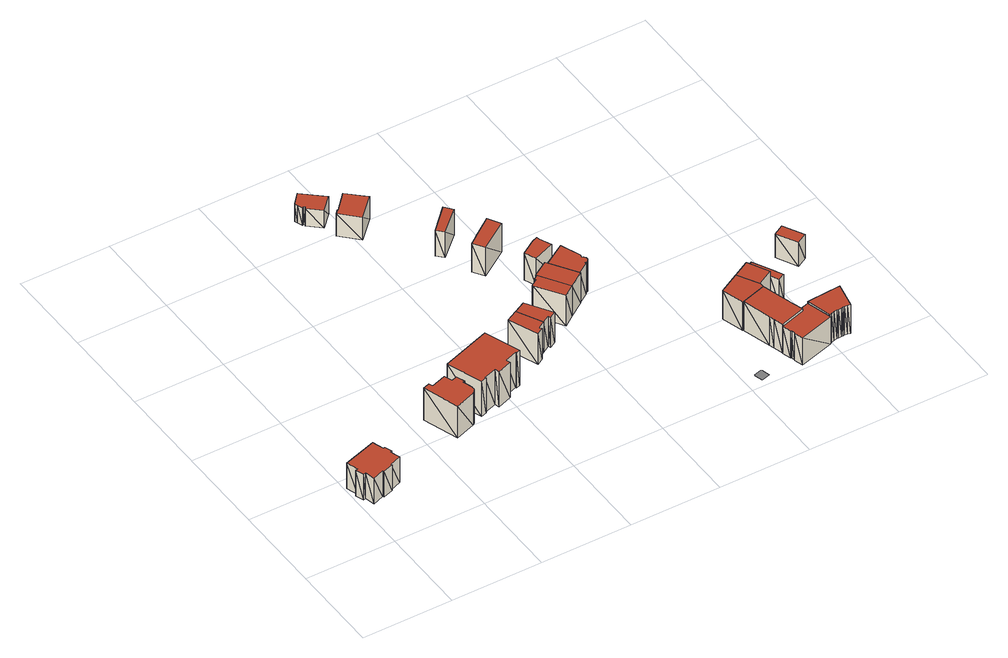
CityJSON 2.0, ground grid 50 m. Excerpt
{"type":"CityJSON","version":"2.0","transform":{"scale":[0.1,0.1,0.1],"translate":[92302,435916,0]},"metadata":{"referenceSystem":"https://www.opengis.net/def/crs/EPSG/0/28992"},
"CityObjects":{
"building1":{"type":"Building","attributes":{"+height_valid":1,"+groundHeight":1,"measuredHeight":17,"+function":"Office","+org_car_parking_spaces":23,"+total_area":1106,"+min_car_parking_spaces":8},"geometry":[{"type":"MultiSurface","lod":"1.2","boundaries":[[[0,1,2,3,4,5,6,7,8,9,10,11,12,13,14,15]],[[16,17,18,19,20,21,22,23,24,25,26,27,28,29,30,31]],[[0,17,16]],[[0,1,17]],[[1,18,17]],[[1,2,18]],[[2,19,18]],[[2,3,19]],[[3,20,19]],[[3,4,20]],[[4,21,20]],[[4,5,21]],[[5,22,21]],[[5,6,22]],[[6,23,22]],[[6,7,23]],[[7,24,23]],[[7,8,24]],[[8,25,24]],[[8,9,25]],[[9,26,25]],[[9,10,26]],[[10,27,26]],[[10,11,27]],[[11,28,27]],[[11,12,28]],[[12,29,28]],[[12,13,29]],[[13,30,29]],[[13,14,30]],[[14,31,30]],[[14,15,31]],[[15,16,31]],[[15,0,16]]],"semantics":{"surfaces":[{"type":"GroundSurface"},{"type":"RoofSurface"},{"type":"WallSurface"}],"values":[0,1,2,2,2,2,2,2,2,2,2,2,2,2,2,2,2,2,2,2,2,2,2,2,2,2,2,2,2,2,2,2,2,2]}}]},
"building2":{"type":"Building","attributes":{"+height_valid":1,"+groundHeight":1,"measuredHeight":21,"+function":"Office","+org_car_parking_spaces":36,"+total_area":1908,"+min_car_parking_spaces":15},"geometry":[{"type":"MultiSurface","lod":"1.2","boundaries":[[[32,33,34,35,36,37,38,39,40,41,42,43,44,45,46,47,48,49,50,51,52]],[[53,54,55,56,57,58,59,60,61,62,63,64,65,66,67,68,69,70,71,72,73]],[[32,54,53]],[[32,33,54]],[[33,55,54]],[[33,34,55]],[[34,56,55]],[[34,35,56]],[[35,57,56]],[[35,36,57]],[[36,58,57]],[[36,37,58]],[[37,59,58]],[[37,38,59]],[[38,60,59]],[[38,39,60]],[[39,61,60]],[[39,40,61]],[[40,62,61]],[[40,41,62]],[[41,63,62]],[[41,42,63]],[[42,64,63]],[[42,43,64]],[[43,65,64]],[[43,44,65]],[[44,66,65]],[[44,45,66]],[[45,67,66]],[[45,46,67]],[[46,68,67]],[[46,47,68]],[[47,69,68]],[[47,48,69]],[[48,70,69]],[[48,49,70]],[[49,71,70]],[[49,50,71]],[[50,72,71]],[[50,51,72]],[[51,73,72]],[[51,52,73]],[[52,53,73]],[[52,32,53]]],"semantics":{"surfaces":[{"type":"GroundSurface"},{"type":"RoofSurface"},{"type":"WallSurface"}],"values":[0,1,2,2,2,2,2,2,2,2,2,2,2,2,2,2,2,2,2,2,2,2,2,2,2,2,2,2,2,2,2,2,2,2,2,2,2,2,2,2,2,2,2,2]}}]},
"building3":{"type":"Building","attributes":{"+height_valid":1,"+groundHeight":1,"measuredHeight":23,"+function":"Office","+org_car_parking_spaces":6,"+total_area":3015,"+min_car_parking_spaces":23},"geometry":[{"type":"MultiSurface","lod":"1.2","boundaries":[[[74,75,76,77,78,79,80,81,82,83,84,85,86]],[[87,88,89,90,91,92,93,94,95,96,97,98,99]],[[74,88,87]],[[74,75,88]],[[75,89,88]],[[75,76,89]],[[76,90,89]],[[76,77,90]],[[77,91,90]],[[77,78,91]],[[78,92,91]],[[78,79,92]],[[79,93,92]],[[79,80,93]],[[80,94,93]],[[80,81,94]],[[81,95,94]],[[81,82,95]],[[82,96,95]],[[82,83,96]],[[83,97,96]],[[83,84,97]],[[84,98,97]],[[84,85,98]],[[85,99,98]],[[85,86,99]],[[86,87,99]],[[86,74,87]]],"semantics":{"surfaces":[{"type":"GroundSurface"},{"type":"RoofSurface"},{"type":"WallSurface"}],"values":[0,1,2,2,2,2,2,2,2,2,2,2,2,2,2,2,2,2,2,2,2,2,2,2,2,2,2,2]}}]},
"building4":{"type":"Building","attributes":{"+height_valid":1,"+groundHeight":3,"measuredHeight":22,"+function":"Office","+org_car_parking_spaces":48,"+total_area":657,"+min_car_parking_spaces":5},"geometry":[{"type":"MultiSurface","lod":"1.2","boundaries":[[[100,101,102,103,104,105]],[[106,107,108,109,110,111]],[[100,107,106]],[[100,101,107]],[[101,108,107]],[[101,102,108]],[[102,109,108]],[[102,103,109]],[[103,110,109]],[[103,104,110]],[[104,111,110]],[[104,105,111]],[[105,106,111]],[[105,100,106]]],"semantics":{"surfaces":[{"type":"GroundSurface"},{"type":"RoofSurface"},{"type":"WallSurface"}],"values":[0,1,2,2,2,2,2,2,2,2,2,2,2,2]}}]},
"building5":{"type":"Building","attributes":{"+height_valid":1,"+groundHeight":3,"measuredHeight":14,"+function":"Office","+org_car_parking_spaces":13,"+total_area":382,"+min_car_parking_spaces":0},"geometry":[{"type":"MultiSurface","lod":"1.2","boundaries":[[[112,113,114,115,116,117,118,119,120]],[[121,122,123,124,125,126,127,128,129]],[[112,122,121]],[[112,113,122]],[[113,123,122]],[[113,114,123]],[[114,124,123]],[[114,115,124]],[[115,125,124]],[[115,116,125]],[[116,126,125]],[[116,117,126]],[[117,127,126]],[[117,118,127]],[[118,128,127]],[[118,119,128]],[[119,129,128]],[[119,120,129]],[[120,121,129]],[[120,112,121]]],"semantics":{"surfaces":[{"type":"GroundSurface"},{"type":"RoofSurface"},{"type":"WallSurface"}],"values":[0,1,2,2,2,2,2,2,2,2,2,2,2,2,2,2,2,2,2,2]}}]},
"building6":{"type":"Building","attributes":{"+height_valid":1,"+groundHeight":3,"measuredHeight":22,"+function":"Office","+org_car_parking_spaces":35,"+total_area":440,"+min_car_parking_spaces":0},"geometry":[{"type":"MultiSurface","lod":"1.2","boundaries":[[[130,131,132,133,134,101,100]],[[135,136,137,138,139,107,106]],[[130,136,135]],[[130,131,136]],[[131,137,136]],[[131,132,137]],[[132,138,137]],[[132,133,138]],[[133,139,138]],[[133,134,139]],[[134,107,139]],[[134,101,107]],[[101,106,107]],[[101,100,106]],[[100,135,106]],[[100,130,135]]],"semantics":{"surfaces":[{"type":"GroundSurface"},{"type":"RoofSurface"},{"type":"WallSurface"}],"values":[0,1,2,2,2,2,2,2,2,2,2,2,2,2,2,2]}}]},
"building7":{"type":"Building","attributes":{"+height_valid":1,"+groundHeight":3,"measuredHeight":17,"+function":"Office","+org_car_parking_spaces":3,"+total_area":180,"+min_car_parking_spaces":0},"geometry":[{"type":"MultiSurface","lod":"1.2","boundaries":[[[140,141,142,143,144,145,146,147]],[[148,149,150,151,152,153,154,155]],[[140,149,148]],[[140,141,149]],[[141,150,149]],[[141,142,150]],[[142,151,150]],[[142,143,151]],[[143,152,151]],[[143,144,152]],[[144,153,152]],[[144,145,153]],[[145,154,153]],[[145,146,154]],[[146,155,154]],[[146,147,155]],[[147,148,155]],[[147,140,148]]],"semantics":{"surfaces":[{"type":"GroundSurface"},{"type":"RoofSurface"},{"type":"WallSurface"}],"values":[0,1,2,2,2,2,2,2,2,2,2,2,2,2,2,2,2,2]}}]},
"building8":{"type":"Building","attributes":{"+height_valid":1,"+groundHeight":2,"measuredHeight":21,"+function":"Office","+org_car_parking_spaces":31,"+total_area":751,"+min_car_parking_spaces":6},"geometry":[{"type":"MultiSurface","lod":"1.2","boundaries":[[[156,157,158,159,160,161,162]],[[163,164,165,166,167,168,169]],[[156,164,163]],[[156,157,164]],[[157,165,164]],[[157,158,165]],[[158,166,165]],[[158,159,166]],[[159,167,166]],[[159,160,167]],[[160,168,167]],[[160,161,168]],[[161,169,168]],[[161,162,169]],[[162,163,169]],[[162,156,163]]],"semantics":{"surfaces":[{"type":"GroundSurface"},{"type":"RoofSurface"},{"type":"WallSurface"}],"values":[0,1,2,2,2,2,2,2,2,2,2,2,2,2,2,2]}}]},
"building9":{"type":"Building","attributes":{"+height_valid":1,"+groundHeight":2,"measuredHeight":18,"+function":"Office","+org_car_parking_spaces":39,"+total_area":4023,"+min_car_parking_spaces":31},"geometry":[{"type":"MultiSurface","lod":"1.2","boundaries":[[[170,171,172,173]],[[174,175,176,177]],[[170,175,174]],[[170,171,175]],[[171,176,175]],[[171,172,176]],[[172,177,176]],[[172,173,177]],[[173,174,177]],[[173,170,174]]],"semantics":{"surfaces":[{"type":"GroundSurface"},{"type":"RoofSurface"},{"type":"WallSurface"}],"values":[0,1,2,2,2,2,2,2,2,2]}}]},
"building10":{"type":"Building","attributes":{"+height_valid":1,"+groundHeight":2,"measuredHeight":21,"+function":"Office","+org_car_parking_spaces":49,"+total_area":517,"+min_car_parking_spaces":0},"geometry":[{"type":"MultiSurface","lod":"1.2","boundaries":[[[178,179,180,157,156,181,182]],[[183,184,185,164,163,186,187]],[[178,184,183]],[[178,179,184]],[[179,185,184]],[[179,180,185]],[[180,164,185]],[[180,157,164]],[[157,163,164]],[[157,156,163]],[[156,186,163]],[[156,181,186]],[[181,187,186]],[[181,182,187]],[[182,183,187]],[[182,178,183]]],"semantics":{"surfaces":[{"type":"GroundSurface"},{"type":"RoofSurface"},{"type":"WallSurface"}],"values":[0,1,2,2,2,2,2,2,2,2,2,2,2,2,2,2]}}]},
"building11":{"type":"Building","attributes":{"+height_valid":1,"+groundHeight":0,"measuredHeight":18,"+function":"Office","+org_car_parking_spaces":49,"+total_area":751,"+min_car_parking_spaces":6},"geometry":[{"type":"MultiSurface","lod":"1.2","boundaries":[[[188,189,190,191,192,193]],[[194,195,196,197,198,199]],[[188,195,194]],[[188,189,195]],[[189,196,195]],[[189,190,196]],[[190,197,196]],[[190,191,197]],[[191,198,197]],[[191,192,198]],[[192,199,198]],[[192,193,199]],[[193,194,199]],[[193,188,194]]],"semantics":{"surfaces":[{"type":"GroundSurface"},{"type":"RoofSurface"},{"type":"WallSurface"}],"values":[0,1,2,2,2,2,2,2,2,2,2,2,2,2]}}]},
"building12":{"type":"Building","attributes":{"+height_valid":1,"+groundHeight":2,"measuredHeight":19,"+function":"Office","+org_car_parking_spaces":4,"+total_area":389,"+min_car_parking_spaces":0},"geometry":[{"type":"MultiSurface","lod":"1.2","boundaries":[[[200,201,202,203,204,205]],[[206,207,208,209,210,211]],[[200,207,206]],[[200,201,207]],[[201,208,207]],[[201,202,208]],[[202,209,208]],[[202,203,209]],[[203,210,209]],[[203,204,210]],[[204,211,210]],[[204,205,211]],[[205,206,211]],[[205,200,206]]],"semantics":{"surfaces":[{"type":"GroundSurface"},{"type":"RoofSurface"},{"type":"WallSurface"}],"values":[0,1,2,2,2,2,2,2,2,2,2,2,2,2]}}]},
"building13":{"type":"Building","attributes":{"+height_valid":1,"+groundHeight":2,"measuredHeight":21,"+function":"Office","+org_car_parking_spaces":0,"+total_area":1053,"+min_car_parking_spaces":8},"geometry":[{"type":"MultiSurface","lod":"1.2","boundaries":[[[212,213,214,215,216,217,218,219,220,221,222,223,224,225,226,227,228,229,230,231,232,233,179,178,234,235]],[[236,237,238,239,240,241,242,243,244,245,246,247,248,249,250,251,252,253,254,255,256,257,184,183,258,259]],[[212,237,236]],[[212,213,237]],[[213,238,237]],[[213,214,238]],[[214,239,238]],[[214,215,239]],[[215,240,239]],[[215,216,240]],[[216,241,240]],[[216,217,241]],[[217,242,241]],[[217,218,242]],[[218,243,242]],[[218,219,243]],[[219,244,243]],[[219,220,244]],[[220,245,244]],[[220,221,245]],[[221,246,245]],[[221,222,246]],[[222,247,246]],[[222,223,247]],[[223,248,247]],[[223,224,248]],[[224,249,248]],[[224,225,249]],[[225,250,249]],[[225,226,250]],[[226,251,250]],[[226,227,251]],[[227,252,251]],[[227,228,252]],[[228,253,252]],[[228,229,253]],[[229,254,253]],[[229,230,254]],[[230,255,254]],[[230,231,255]],[[231,256,255]],[[231,232,256]],[[232,257,256]],[[232,233,257]],[[233,184,257]],[[233,179,184]],[[179,183,184]],[[179,178,183]],[[178,258,183]],[[178,234,258]],[[234,259,258]],[[234,235,259]],[[235,236,259]],[[235,212,236]]],"semantics":{"surfaces":[{"type":"GroundSurface"},{"type":"RoofSurface"},{"type":"WallSurface"}],"values":[0,1,2,2,2,2,2,2,2,2,2,2,2,2,2,2,2,2,2,2,2,2,2,2,2,2,2,2,2,2,2,2,2,2,2,2,2,2,2,2,2,2,2,2,2,2,2,2,2,2,2,2,2,2]}}]},
"building14":{"type":"Building","attributes":{"+height_valid":1,"+groundHeight":3,"measuredHeight":3,"+function":"Industry","+org_car_parking_spaces":45,"+total_area":26,"+min_car_parking_spaces":0},"geometry":[{"type":"MultiSurface","lod":"1.2","boundaries":[[[260,261,262,263,264,265,266,267]]],"semantics":{"surfaces":[{"type":"GroundSurface"}],"values":[0]}}]},
"building15":{"type":"Building","attributes":{"+height_valid":1,"+groundHeight":2,"measuredHeight":20,"+function":"Office","+org_car_parking_spaces":18,"+total_area":2431,"+min_car_parking_spaces":18},"geometry":[{"type":"MultiSurface","lod":"1.2","boundaries":[[[268,269,270,271,272,273,274,275,276,277,278,279]],[[280,281,282,283,284,285,286,287,288,289,290,291]],[[268,281,280]],[[268,269,281]],[[269,282,281]],[[269,270,282]],[[270,283,282]],[[270,271,283]],[[271,284,283]],[[271,272,284]],[[272,285,284]],[[272,273,285]],[[273,286,285]],[[273,274,286]],[[274,287,286]],[[274,275,287]],[[275,288,287]],[[275,276,288]],[[276,289,288]],[[276,277,289]],[[277,290,289]],[[277,278,290]],[[278,291,290]],[[278,279,291]],[[279,280,291]],[[279,268,280]]],"semantics":{"surfaces":[{"type":"GroundSurface"},{"type":"RoofSurface"},{"type":"WallSurface"}],"values":[0,1,2,2,2,2,2,2,2,2,2,2,2,2,2,2,2,2,2,2,2,2,2,2,2,2]}}]},
"building16":{"type":"Building","attributes":{"+height_valid":1,"+groundHeight":2,"measuredHeight":20,"+function":"Office","+org_car_parking_spaces":50,"+total_area":1445,"+min_car_parking_spaces":11},"geometry":[{"type":"MultiSurface","lod":"1.2","boundaries":[[[278,292,293,294,295,279]],[[290,296,297,298,299,291]],[[278,296,290]],[[278,292,296]],[[292,297,296]],[[292,293,297]],[[293,298,297]],[[293,294,298]],[[294,299,298]],[[294,295,299]],[[295,291,299]],[[295,279,291]],[[279,290,291]],[[279,278,290]]],"semantics":{"surfaces":[{"type":"GroundSurface"},{"type":"RoofSurface"},{"type":"WallSurface"}],"values":[0,1,2,2,2,2,2,2,2,2,2,2,2,2]}}]},
"building17":{"type":"Building","attributes":{"+height_valid":1,"+groundHeight":2,"measuredHeight":19,"+function":"Office","+org_car_parking_spaces":8,"+total_area":996,"+min_car_parking_spaces":8},"geometry":[{"type":"MultiSurface","lod":"1.2","boundaries":[[[273,300,301,302,303,304,305,306,307,308,275,274]],[[309,310,311,312,313,314,315,316,317,318,319,320]],[[273,310,309]],[[273,300,310]],[[300,311,310]],[[300,301,311]],[[301,312,311]],[[301,302,312]],[[302,313,312]],[[302,303,313]],[[303,314,313]],[[303,304,314]],[[304,315,314]],[[304,305,315]],[[305,316,315]],[[305,306,316]],[[306,317,316]],[[306,307,317]],[[307,318,317]],[[307,308,318]],[[308,319,318]],[[308,275,319]],[[275,320,319]],[[275,274,320]],[[274,309,320]],[[274,273,309]]],"semantics":{"surfaces":[{"type":"GroundSurface"},{"type":"RoofSurface"},{"type":"WallSurface"}],"values":[0,1,2,2,2,2,2,2,2,2,2,2,2,2,2,2,2,2,2,2,2,2,2,2,2,2]}}]},
"building18":{"type":"Building","attributes":{"+height_valid":1,"+groundHeight":2,"measuredHeight":20,"+function":"Industry","+org_car_parking_spaces":46,"+total_area":534,"+min_car_parking_spaces":0},"geometry":[{"type":"MultiSurface","lod":"1.2","boundaries":[[[294,321,322,323,324,295]],[[298,325,326,327,328,299]],[[294,325,298]],[[294,321,325]],[[321,326,325]],[[321,322,326]],[[322,327,326]],[[322,323,327]],[[323,328,327]],[[323,324,328]],[[324,299,328]],[[324,295,299]],[[295,298,299]],[[295,294,298]]],"semantics":{"surfaces":[{"type":"GroundSurface"},{"type":"RoofSurface"},{"type":"WallSurface"}],"values":[0,1,2,2,2,2,2,2,2,2,2,2,2,2]}}]},
"building19":{"type":"Building","attributes":{"+height_valid":1,"+groundHeight":2,"measuredHeight":17,"+function":"Office","+org_car_parking_spaces":9,"+total_area":513,"+min_car_parking_spaces":0},"geometry":[{"type":"MultiSurface","lod":"1.2","boundaries":[[[329,330,331,332,333,323,322]],[[334,335,336,337,338,339,340]],[[329,335,334]],[[329,330,335]],[[330,336,335]],[[330,331,336]],[[331,337,336]],[[331,332,337]],[[332,338,337]],[[332,333,338]],[[333,339,338]],[[333,323,339]],[[323,340,339]],[[323,322,340]],[[322,334,340]],[[322,329,334]]],"semantics":{"surfaces":[{"type":"GroundSurface"},{"type":"RoofSurface"},{"type":"WallSurface"}],"values":[0,1,2,2,2,2,2,2,2,2,2,2,2,2,2,2]}}]},
"building20":{"type":"Building","attributes":{"+height_valid":1,"+groundHeight":2,"measuredHeight":20,"+function":"Office","+org_car_parking_spaces":42,"+total_area":1046,"+min_car_parking_spaces":8},"geometry":[{"type":"MultiSurface","lod":"1.2","boundaries":[[[300,341,342,343,344,345,346,347,348,349,350,351,352,301]],[[353,354,355,356,357,358,359,360,361,362,363,364,365,366]],[[300,354,353]],[[300,341,354]],[[341,355,354]],[[341,342,355]],[[342,356,355]],[[342,343,356]],[[343,357,356]],[[343,344,357]],[[344,358,357]],[[344,345,358]],[[345,359,358]],[[345,346,359]],[[346,360,359]],[[346,347,360]],[[347,361,360]],[[347,348,361]],[[348,362,361]],[[348,349,362]],[[349,363,362]],[[349,350,363]],[[350,364,363]],[[350,351,364]],[[351,365,364]],[[351,352,365]],[[352,366,365]],[[352,301,366]],[[301,353,366]],[[301,300,353]]],"semantics":{"surfaces":[{"type":"GroundSurface"},{"type":"RoofSurface"},{"type":"WallSurface"}],"values":[0,1,2,2,2,2,2,2,2,2,2,2,2,2,2,2,2,2,2,2,2,2,2,2,2,2,2,2,2,2]}}]},
"building21":{"type":"Building","attributes":{"+height_valid":1,"+groundHeight":2,"measuredHeight":17,"+function":"Office","+org_car_parking_spaces":5,"+total_area":342,"+min_car_parking_spaces":0},"geometry":[{"type":"MultiSurface","lod":"1.2","boundaries":[[[367,368,369,370]],[[371,372,373,374]],[[367,372,371]],[[367,368,372]],[[368,373,372]],[[368,369,373]],[[369,374,373]],[[369,370,374]],[[370,371,374]],[[370,367,371]]],"semantics":{"surfaces":[{"type":"GroundSurface"},{"type":"RoofSurface"},{"type":"WallSurface"}],"values":[0,1,2,2,2,2,2,2,2,2]}}]}
},
"vertices":[
[57,269,10],[42,322,10],[28,318,10],[13,364,10],[27,368,10],[7,430,10],[188,488,10],[209,426,10],[219,429,10],[232,391,10],[222,388,10],[241,332,10],[177,310,10],[180,303,10],[122,284,10],[119,291,10],[57,269,170],[42,322,170],[28,318,170],[13,364,170],[27,368,170],[7,430,170],[188,488,170],[209,426,170],[219,429,170],[232,391,170],[222,388,170],[241,332,170],[177,310,170],[180,303,170],[122,284,170],[119,291,170],
[575,648,10],[613,661,10],[620,639,10],[703,667,10],[719,623,10],[749,633,10],[766,588,10],[755,584,10],[773,531,10],[771,530,10],[773,525,10],[773,520,10],[772,515,10],[771,510,10],[769,506,10],[766,502,10],[762,498,10],[758,495,10],[753,493,10],[754,491,10],[641,453,10],[575,648,210],[613,661,210],[620,639,210],[703,667,210],[719,623,210],[749,633,210],[766,588,210],[755,584,210],[773,531,210],[771,530,210],[773,525,210],[773,520,210],[772,515,210],[771,510,210],[769,506,210],[766,502,210],[762,498,210],[758,495,210],[753,493,210],[754,491,210],[641,453,210],
[1025,789,10],[1091,612,10],[1069,605,10],[1067,609,10],[999,586,10],[1007,563,10],[926,536,10],[918,559,10],[850,536,10],[851,532,10],[820,522,10],[751,715,10],[1019,806,10],[1025,789,230],[1091,612,230],[1069,605,230],[1067,609,230],[999,586,230],[1007,563,230],[926,536,230],[918,559,230],[850,536,230],[851,532,230],[820,522,230],[751,715,230],[1019,806,230],
[1230,867,30],[1301,731,30],[1262,708,30],[1270,695,30],[1232,673,30],[1167,835,30],[1230,867,220],[1301,731,220],[1262,708,220],[1270,695,220],[1232,673,220],[1167,835,220],
[814,2152,30],[864,2209,30],[978,2110,30],[906,2036,30],[838,2097,30],[845,2106,30],[837,2113,30],[831,2108,30],[821,2134,30],[814,2152,140],[864,2209,140],[978,2110,140],[906,2036,140],[838,2097,140],[845,2106,140],[837,2113,140],[831,2108,140],[821,2134,140],
[1261,882,30],[1294,899,30],[1383,762,30],[1348,742,30],[1341,755,30],[1261,882,220],[1294,899,220],[1383,762,220],[1348,742,220],[1341,755,220],
[1123,1977,30],[1014,1868,30],[924,1958,30],[942,1977,30],[944,1975,30],[1028,2065,30],[1104,1993,30],[1105,1993,30],[1123,1977,170],[1014,1868,170],[924,1958,170],[942,1977,170],[944,1975,170],[1028,2065,170],[1104,1993,170],[1105,1993,170],
[1460,1039,20],[1560,887,20],[1498,844,20],[1404,986,20],[1401,991,20],[1439,1015,20],[1434,1023,20],[1460,1039,210],[1560,887,210],[1498,844,210],[1404,986,210],[1401,991,210],[1439,1015,210],[1434,1023,210],
[1367,1718,20],[1402,1675,20],[1280,1562,20],[1246,1597,20],[1367,1718,180],[1402,1675,180],[1280,1562,180],[1246,1597,180],
[1550,1085,20],[1642,946,20],[1643,944,20],[1456,1045,20],[1541,1098,20],[1550,1085,210],[1642,946,210],[1643,944,210],[1456,1045,210],[1541,1098,210],
[1384,1456,0],[1497,1538,0],[1537,1470,0],[1382,1365,0],[1342,1425,0],[1366,1443,0],[1384,1456,180],[1497,1538,180],[1537,1470,180],[1382,1365,180],[1342,1425,180],[1366,1443,180],
[1508,1226,20],[1589,1277,20],[1616,1287,20],[1620,1274,20],[1649,1207,20],[1534,1162,20],[1508,1226,190],[1589,1277,190],[1616,1287,190],[1620,1274,190],[1649,1207,190],[1534,1162,190],
[1711,1053,20],[1707,1034,20],[1710,1033,20],[1713,1032,20],[1716,1030,20],[1719,1027,20],[1721,1024,20],[1723,1021,20],[1724,1018,20],[1724,1014,20],[1724,1010,20],[1723,1007,20],[1722,1004,20],[1720,1001,20],[1717,998,20],[1715,996,20],[1711,994,20],[1708,993,20],[1704,993,20],[1701,993,20],[1699,989,20],[1702,985,20],[1666,1158,20],[1669,1157,20],[1711,1053,210],[1707,1034,210],[1710,1033,210],[1713,1032,210],[1716,1030,210],[1719,1027,210],[1721,1024,210],[1723,1021,210],[1724,1018,210],[1724,1014,210],[1724,1010,210],[1723,1007,210],[1722,1004,210],[1720,1001,210],[1717,998,210],[1715,996,210],[1711,994,210],[1708,993,210],[1704,993,210],[1701,993,210],[1699,989,210],[1702,985,210],[1666,1158,210],[1669,1157,210],
[2099,67,30],[2111,27,30],[2109,22,30],[2068,10,30],[2063,12,30],[2051,53,30],[2053,58,30],[2094,70,30],
[2326,396,20],[2335,365,20],[2368,252,20],[2369,248,20],[2376,225,20],[2389,186,20],[2393,171,20],[2255,129,20],[2239,181,20],[2231,208,20],[2186,366,20],[2323,407,20],[2326,396,200],[2335,365,200],[2368,252,200],[2369,248,200],[2376,225,200],[2389,186,200],[2393,171,200],[2255,129,200],[2239,181,200],[2231,208,200],[2186,366,200],[2323,407,200],
[2182,365,20],[2147,486,20],[2258,546,20],[2322,432,20],[2182,365,200],[2147,486,200],[2258,546,200],[2322,432,200],
[2440,203,20],[2479,66,20],[2480,63,20],[2288,6,20],[2273,56,20],[2275,60,20],[2270,76,20],[2267,78,20],[2252,128,20],[2389,186,190],[2440,203,190],[2479,66,190],[2480,63,190],[2288,6,190],[2273,56,190],[2275,60,190],[2270,76,190],[2267,78,190],[2252,128,190],[2255,129,190],[2393,171,190],
[2347,594,20],[2349,592,20],[2409,480,20],[2322,433,20],[2347,594,200],[2349,592,200],[2409,480,200],[2322,433,200],
[2387,613,20],[2448,500,20],[2446,500,20],[2469,457,20],[2432,438,20],[2387,613,170],[2448,500,170],[2446,500,170],[2469,457,170],[2432,438,170],[2409,480,170],[2349,592,170],
[2441,203,20],[2459,205,20],[2628,216,20],[2600,76,20],[2585,78,20],[2569,80,20],[2561,80,20],[2552,80,20],[2534,79,20],[2525,78,20],[2508,75,20],[2490,70,20],[2440,203,200],[2441,203,200],[2459,205,200],[2628,216,200],[2600,76,200],[2585,78,200],[2569,80,200],[2561,80,200],[2552,80,200],[2534,79,200],[2525,78,200],[2508,75,200],[2490,70,200],[2479,66,200],
[2647,754,20],[2708,641,20],[2651,610,20],[2591,723,20],[2647,754,170],[2708,641,170],[2651,610,170],[2591,723,170]
]}
